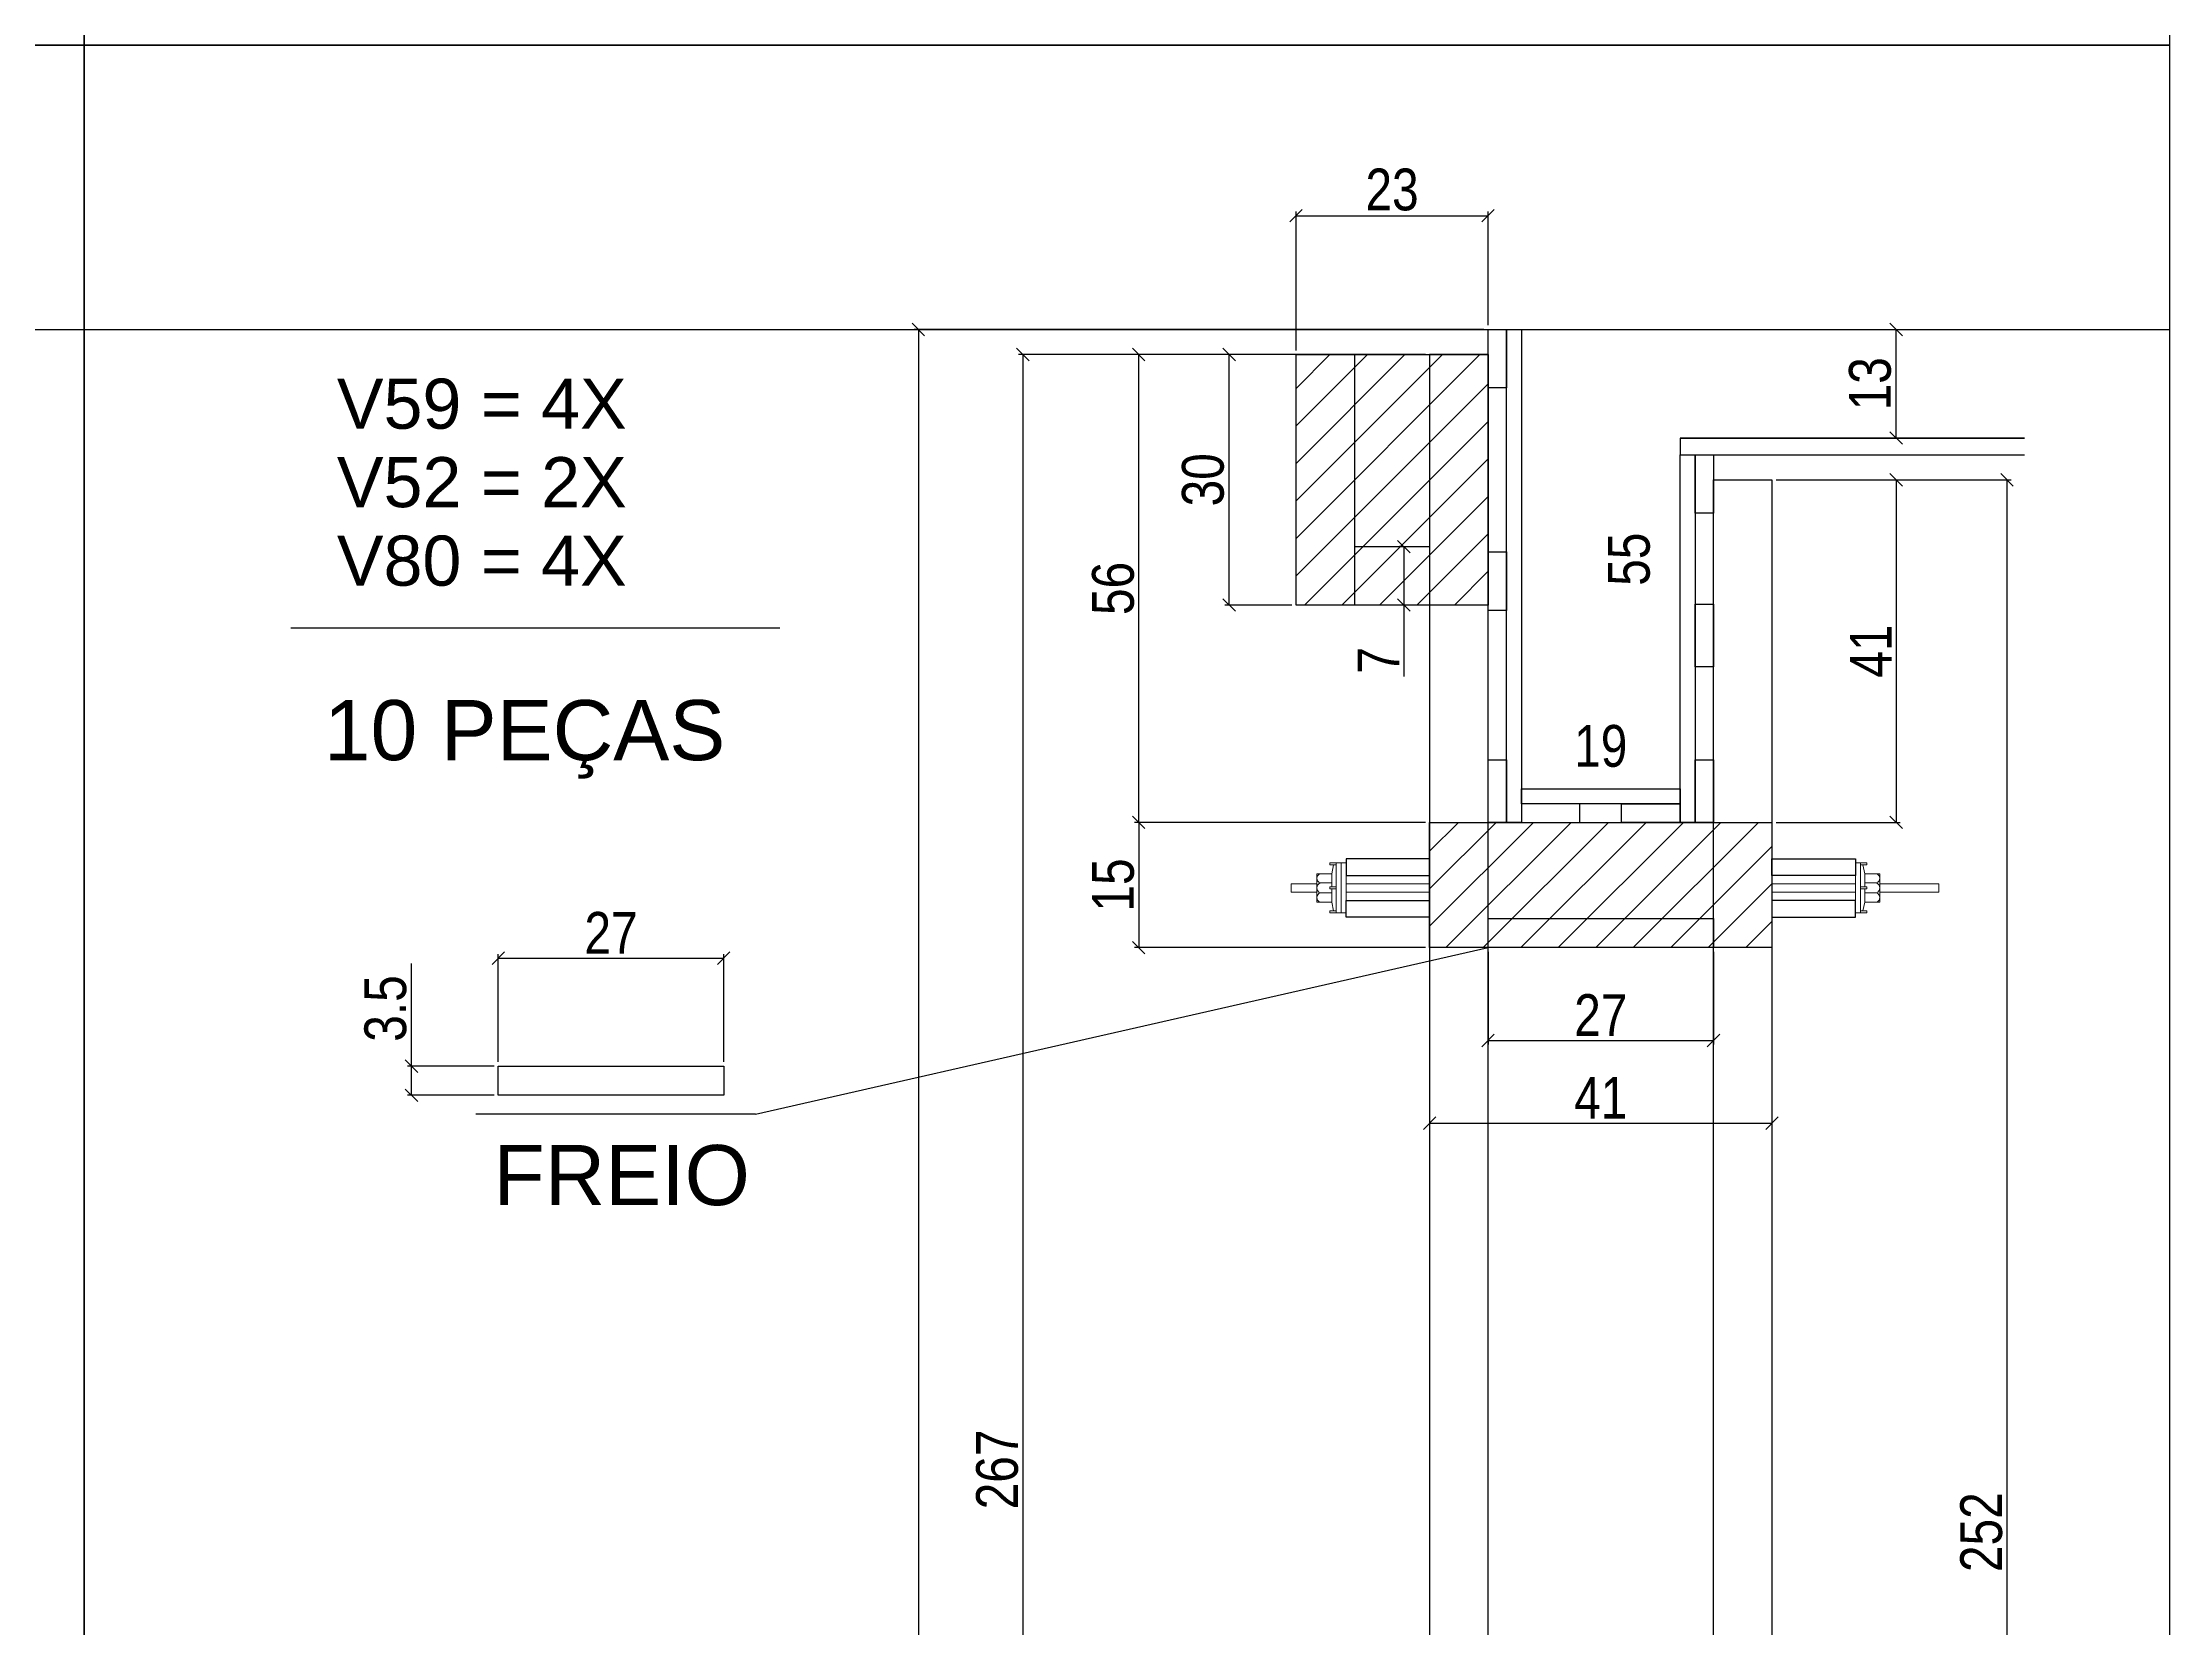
# Model space of a CAD drawing. Header units: millimetres. Extents: x 4248 to 7961, y 1155 to 5765.
# Drawn here: x 7235 to 7744, y 3082 to 3461 of the extents above; entities that cross this region are included whole.
import ezdxf

# ---------------------------------------------------------------- set-up
doc = ezdxf.new("R2010")
doc.units = ezdxf.units.MM
for name, color, linetype in [('1', 1, 'Continuous'), ('COTA', 241, 'Continuous'), ('GARFOS OK', 3, 'Continuous'), ('Hachura', 253, 'Continuous'), ('Painéis', 200, 'Continuous'), ('Resinado', 41, 'Continuous'), ('SARR_3.5x7', 81, 'Continuous'), ('SARR_7x7', 40, 'Continuous'), ('TIRAS REESCORAMENTO', 252, 'Continuous'), ('VIGAS', 3, 'Continuous')]:
    doc.layers.add(name, color=color, linetype=linetype)
doc.layers.add('BARRA_ANCORAGEM', color=1, linetype='Continuous', lineweight=15)
doc.styles.add('COTA TECNICA 2X', font='techl___.ttf', dxfattribs={"height": 10})
doc.styles.add('R80-50', font='arial.ttf', dxfattribs={"height": 10})
doc.dimstyles.new('SECAO', dxfattribs={"dimscale": 0.333333, "dimtxt": 5, "dimasz": 9, "dimexe": 3, "dimexo": 3, "dimgap": 3, "dimtad": 1, "dimdec": 1, "dimlfac": 0.5, "dimzin": 12, "dimdsep": 46, "dimtxsty": 'COTA TECNICA 2X', "dimblk1": 'OBLIQUE', "dimblk2": 'OBLIQUE', "dimsah": 1, "dimcen": 0.9, "dimclrd": 4, "dimclre": 4, "dimclrt": 240, "dimadec": 1, "dimazin": 3, "dimtfac": 1, "dimtdec": 1, "dimtmove": 0, "dimatfit": 3, "dimfxl": 1, "dimtolj": 1, "dimtzin": 12, "dimarcsym": 0})

# ---------------------------------------------------------------- blocks, each defined once
blk = doc.blocks.new('_Oblique')
at = {"layer": '1', "color": 0, "lineweight": -2}
blk.add_line((-0.5, -0.5), (0.5, 0.5), dxfattribs=at)
blk = doc.blocks.new('*D180')
at = {"layer": 'COTA', "color": 4, "lineweight": -2, "transparency": 16777216}
for p, q in [((7565.82, 3386.57), (7468.36, 3386.57)), ((7469.36, 3386.57), (7469.36, 2852.48)), ((7565.82, 2852.48), (7468.36, 2852.48))]:
    blk.add_line(p, q, dxfattribs=at)
at = {"layer": 'Defpoints', "color": 0, "transparency": 16777216}
for p in [(7566.82, 3386.57), (7469.36, 2852.48), (7566.82, 2852.48)]:
    blk.add_point(p, dxfattribs=at)
at = {"layer": 'COTA', "color": 4, "lineweight": -2, "transparency": 16777216, "xscale": 3, "yscale": 3, "zscale": 3}
for p, rotation in [((7469.36, 3386.57), 90), ((7469.36, 2852.48), 270)]:
    blk.add_blockref('_Oblique', p, dxfattribs=dict(at, rotation=rotation))
at = {"layer": 'COTA', "color": 240, "transparency": 16777216, "insert": (7463.26, 3119.53), "char_height": 10, "attachment_point": 5, "rotation": 90, "style": 'COTA TECNICA 2X'}
blk.add_mtext('\\A1;267', dxfattribs=at)
blk = doc.blocks.new('*D186')
at = {"layer": 'COTA', "color": 4, "lineweight": -2, "transparency": 16777216}
for p, q in [((7565.82, 3386.57), (7496.14, 3386.57)), ((7497.14, 3274.52), (7497.14, 3386.57)), ((7565.82, 3274.52), (7496.14, 3274.52))]:
    blk.add_line(p, q, dxfattribs=at)
at = {"layer": 'Defpoints', "color": 0, "transparency": 16777216}
for p in [(7497.14, 3386.57), (7566.82, 3386.57), (7566.82, 3274.52)]:
    blk.add_point(p, dxfattribs=at)
at = {"layer": 'COTA', "color": 4, "lineweight": -2, "transparency": 16777216, "xscale": 3, "yscale": 3, "zscale": 3}
for p, rotation in [((7497.14, 3386.57), 90), ((7497.14, 3274.52), 270)]:
    blk.add_blockref('_Oblique', p, dxfattribs=dict(at, rotation=rotation))
at = {"layer": 'COTA', "color": 240, "transparency": 16777216, "insert": (7491.03, 3330.55), "char_height": 10, "attachment_point": 5, "rotation": 90, "style": 'COTA TECNICA 2X'}
blk.add_mtext('\\A1;56', dxfattribs=at)
blk = doc.blocks.new('*D187')
at = {"layer": 'COTA', "color": 4, "lineweight": -2, "transparency": 16777216}
for p, q in [((7649.82, 3356.55), (7679.57, 3356.55)), ((7678.57, 3356.55), (7678.57, 3274.52)), ((7649.82, 3274.52), (7679.57, 3274.52))]:
    blk.add_line(p, q, dxfattribs=at)
at = {"layer": 'Defpoints', "color": 0, "transparency": 16777216}
for p in [(7648.82, 3356.55), (7648.82, 3274.52), (7678.57, 3274.52)]:
    blk.add_point(p, dxfattribs=at)
at = {"layer": 'COTA', "color": 4, "lineweight": -2, "transparency": 16777216, "xscale": 3, "yscale": 3, "zscale": 3}
for p, rotation in [((7678.57, 3356.55), 90), ((7678.57, 3274.52), 270)]:
    blk.add_blockref('_Oblique', p, dxfattribs=dict(at, rotation=rotation))
at = {"layer": 'COTA', "color": 240, "transparency": 16777216, "insert": (7672.5, 3315.54), "char_height": 10, "attachment_point": 5, "rotation": 90, "style": 'COTA TECNICA 2X'}
blk.add_mtext('\\A1;41', dxfattribs=at)
blk = doc.blocks.new('*D188')
at = {"layer": 'COTA', "color": 4, "lineweight": -2, "transparency": 16777216}
for p, q in [((7579.82, 3392.57), (7443.36, 3392.57)), ((7444.36, 3392.57), (7444.36, 2746.48)), ((7565.82, 2746.48), (7443.36, 2746.48))]:
    blk.add_line(p, q, dxfattribs=at)
at = {"layer": 'Defpoints', "color": 0, "transparency": 16777216}
for p in [(7580.82, 3392.57), (7444.36, 2746.48), (7566.82, 2746.48)]:
    blk.add_point(p, dxfattribs=at)
at = {"layer": 'COTA', "color": 4, "lineweight": -2, "transparency": 16777216, "xscale": 3, "yscale": 3, "zscale": 3}
for p, rotation in [((7444.36, 3392.57), 90), ((7444.36, 2746.48), 270)]:
    blk.add_blockref('_Oblique', p, dxfattribs=dict(at, rotation=rotation))
at = {"layer": 'COTA', "color": 240, "transparency": 16777216, "insert": (7438.14, 3069.53), "char_height": 10, "attachment_point": 5, "rotation": 90, "style": 'COTA TECNICA 2X'}
blk.add_mtext('\\A1;323', dxfattribs=at)
blk = doc.blocks.new('*D190')
at = {"layer": 'Defpoints', "color": 0, "transparency": 16777216}
for p in [(7613.86, 3392.57), (7620.71, 3392.57), (7613.86, 3282.52)]:
    blk.add_point(p, dxfattribs=at)
at = {"layer": 'COTA', "color": 240, "transparency": 16777216, "insert": (7614.6, 3337.55), "char_height": 10, "attachment_point": 5, "rotation": 90, "style": 'COTA TECNICA 2X'}
blk.add_mtext('\\A1;55', dxfattribs=at)
blk = doc.blocks.new('*D191')
at = {"layer": 'Defpoints', "color": 0, "transparency": 16777216}
for p in [(7588.82, 3286.68), (7626.82, 3286.68), (7626.82, 3286.68)]:
    blk.add_point(p, dxfattribs=at)
at = {"layer": 'COTA', "color": 240, "transparency": 16777216, "insert": (7607.82, 3292.77), "char_height": 10, "attachment_point": 5, "style": 'COTA TECNICA 2X'}
blk.add_mtext('\\A1;19', dxfattribs=at)
blk = doc.blocks.new('*D193')
at = {"layer": 'COTA', "color": 4, "lineweight": -2, "transparency": 16777216}
for p, q in [((7676.42, 3392.57), (7679.57, 3392.57)), ((7678.57, 3366.57), (7678.57, 3392.57)), ((7676.42, 3366.57), (7679.57, 3366.57))]:
    blk.add_line(p, q, dxfattribs=at)
at = {"layer": 'Defpoints', "color": 0, "transparency": 16777216}
for p in [(7675.42, 3392.57), (7678.57, 3392.57), (7675.42, 3366.57)]:
    blk.add_point(p, dxfattribs=at)
at = {"layer": 'COTA', "color": 4, "lineweight": -2, "transparency": 16777216, "xscale": 3, "yscale": 3, "zscale": 3}
for p, rotation in [((7678.57, 3392.57), 90), ((7678.57, 3366.57), 270)]:
    blk.add_blockref('_Oblique', p, dxfattribs=dict(at, rotation=rotation))
at = {"layer": 'COTA', "color": 240, "transparency": 16777216, "insert": (7672.35, 3379.57), "char_height": 10, "attachment_point": 5, "rotation": 90, "style": 'COTA TECNICA 2X'}
blk.add_mtext('\\A1;13', dxfattribs=at)
blk = doc.blocks.new('*D194')
at = {"layer": 'COTA', "color": 4, "lineweight": -2, "transparency": 16777216}
for p, q in [((7650.82, 3356.55), (7706.11, 3356.55)), ((7705.11, 3356.55), (7705.11, 2852.48)), ((7650.82, 2852.48), (7706.11, 2852.48))]:
    blk.add_line(p, q, dxfattribs=at)
at = {"layer": 'Defpoints', "color": 0, "transparency": 16777216}
for p in [(7649.82, 3356.55), (7649.82, 2852.48), (7705.11, 2852.48)]:
    blk.add_point(p, dxfattribs=at)
at = {"layer": 'COTA', "color": 4, "lineweight": -2, "transparency": 16777216, "xscale": 3, "yscale": 3, "zscale": 3}
for p, rotation in [((7705.11, 3356.55), 90), ((7705.11, 2852.48), 270)]:
    blk.add_blockref('_Oblique', p, dxfattribs=dict(at, rotation=rotation))
at = {"layer": 'COTA', "color": 240, "transparency": 16777216, "insert": (7699, 3104.51), "char_height": 10, "attachment_point": 5, "rotation": 90, "style": 'COTA TECNICA 2X'}
blk.add_mtext('\\A1;252', dxfattribs=at)
blk = doc.blocks.new('A$C51C4441F')
at = {"layer": 'BARRA_ANCORAGEM'}
for p, q in [((-2.25, 3.4), (-1.79, 5.5)), ((-2.25, 3.4), (-5.81, 3.39)), ((-5.81, 3.39), (-5.81, -3.39)), ((-2.25, 1.2), (-5.02, 1.2)), ((-2.25, 3.4), (-2.25, 3.4)), ((-2.25, 3.4), (-2.25, 0.25)), ((-2.25, -3.4), (-5.81, -3.39)), ((-2.25, -1.2), (-5.02, -1.2)), ((-2.25, -0.25), (-2.25, -3.4)), ((-2.25, -3.4), (-1.79, -5.5))]:
    blk.add_line(p, q, dxfattribs=at)
for points in [[(-2.7, 6), (-1.2, 6), (-1.2, 5.5), (-2.7, 5.5)], [(-1.2, -6), (0, -6), (0, 6), (-1.2, 6)], [(-2.7, 0.25), (-1.2, 0.25), (-1.2, -0.25), (-2.7, -0.25)], [(-2.7, -6), (-1.2, -6), (-1.2, -5.5), (-2.7, -5.5)]]:
    blk.add_lwpolyline(points, close=True, dxfattribs=at)
for centre, radius, start, end in [((-4.66, 2.3), 1.15, 107.7845, 252.2718), ((-4.52, 0), 1.3, 112.648, 247.4083), ((-4.66, -2.3), 1.15, 107.7845, 252.2718)]:
    blk.add_arc(centre, radius, start, end, dxfattribs=at)
blk = doc.blocks.new('*D196')
at = {"layer": 'COTA', "color": 4, "lineweight": -2, "transparency": 16777216}
for p, q in [((7322.95, 3216.14), (7322.95, 3240.74)), ((7342.73, 3216.14), (7321.95, 3216.14)), ((7322.95, 3209.14), (7322.95, 3216.14)), ((7342.73, 3209.14), (7321.95, 3209.14))]:
    blk.add_line(p, q, dxfattribs=at)
at = {"layer": 'Defpoints', "color": 0, "transparency": 16777216}
for p in [(7322.95, 3216.14), (7343.73, 3216.14), (7343.73, 3209.14)]:
    blk.add_point(p, dxfattribs=at)
at = {"layer": 'COTA', "color": 4, "lineweight": -2, "transparency": 16777216, "xscale": 3, "yscale": 3, "zscale": 3}
for p, rotation in [((7322.95, 3216.14), 90), ((7322.95, 3209.14), 270)]:
    blk.add_blockref('_Oblique', p, dxfattribs=dict(at, rotation=rotation))
at = {"layer": 'COTA', "color": 240, "transparency": 16777216, "insert": (7316.73, 3229.94), "char_height": 10, "attachment_point": 5, "rotation": 90, "style": 'COTA TECNICA 2X'}
blk.add_mtext('\\A1;3.5', dxfattribs=at)
blk = doc.blocks.new('*D443')
at = {"layer": 'COTA', "color": 4, "lineweight": -2, "transparency": 16777216}
for p, q in [((7343.73, 3217.14), (7343.73, 3242.97)), ((7343.73, 3241.97), (7397.73, 3241.97)), ((7397.73, 3217.14), (7397.73, 3242.97))]:
    blk.add_line(p, q, dxfattribs=at)
at = {"layer": 'Defpoints', "color": 0, "transparency": 16777216}
for p in [(7397.73, 3241.97), (7343.73, 3216.14), (7397.73, 3216.14)]:
    blk.add_point(p, dxfattribs=at)
at = {"layer": 'COTA', "color": 4, "lineweight": -2, "transparency": 16777216, "xscale": 3, "yscale": 3, "zscale": 3, "rotation": 180}
blk.add_blockref('_Oblique', (7343.73, 3241.97), dxfattribs=at)
at = {"layer": 'COTA', "color": 4, "lineweight": -2, "transparency": 16777216, "xscale": 3, "yscale": 3, "zscale": 3}
blk.add_blockref('_Oblique', (7397.73, 3241.97), dxfattribs=at)
at = {"layer": 'COTA', "color": 240, "transparency": 16777216, "insert": (7370.73, 3248.05), "char_height": 10, "attachment_point": 5, "style": 'COTA TECNICA 2X'}
blk.add_mtext('\\A1;27', dxfattribs=at)
blk = doc.blocks.new('*D461')
at = {"layer": 'COTA', "color": 4, "lineweight": -2, "transparency": 16777216}
for p, q in [((7565.82, 3274.52), (7496.14, 3274.52)), ((7497.14, 3274.52), (7497.14, 3244.52)), ((7565.82, 3244.52), (7496.14, 3244.52))]:
    blk.add_line(p, q, dxfattribs=at)
at = {"layer": 'Defpoints', "color": 0, "transparency": 16777216}
for p in [(7566.82, 3274.52), (7497.14, 3244.52), (7566.82, 3244.52)]:
    blk.add_point(p, dxfattribs=at)
at = {"layer": 'COTA', "color": 4, "lineweight": -2, "transparency": 16777216, "xscale": 3, "yscale": 3, "zscale": 3}
for p, rotation in [((7497.14, 3274.52), 90), ((7497.14, 3244.52), 270)]:
    blk.add_blockref('_Oblique', p, dxfattribs=dict(at, rotation=rotation))
at = {"layer": 'COTA', "color": 240, "transparency": 16777216, "insert": (7491.03, 3259.52), "char_height": 10, "attachment_point": 5, "rotation": 90, "style": 'COTA TECNICA 2X'}
blk.add_mtext('\\A1;15', dxfattribs=at)
blk = doc.blocks.new('*D462')
at = {"layer": 'COTA', "color": 4, "lineweight": -2, "transparency": 16777216}
for p, q in [((7580.82, 3243.52), (7580.82, 3221.28)), ((7634.82, 3243.52), (7634.82, 3221.28)), ((7580.82, 3222.28), (7634.82, 3222.28))]:
    blk.add_line(p, q, dxfattribs=at)
at = {"layer": 'Defpoints', "color": 0, "transparency": 16777216}
for p in [(7580.82, 3244.52), (7634.82, 3244.52), (7634.82, 3222.28)]:
    blk.add_point(p, dxfattribs=at)
at = {"layer": 'COTA', "color": 4, "lineweight": -2, "transparency": 16777216, "xscale": 3, "yscale": 3, "zscale": 3, "rotation": 180}
blk.add_blockref('_Oblique', (7580.82, 3222.28), dxfattribs=at)
at = {"layer": 'COTA', "color": 4, "lineweight": -2, "transparency": 16777216, "xscale": 3, "yscale": 3, "zscale": 3}
blk.add_blockref('_Oblique', (7634.82, 3222.28), dxfattribs=at)
at = {"layer": 'COTA', "color": 240, "transparency": 16777216, "insert": (7607.82, 3228.36), "char_height": 10, "attachment_point": 5, "style": 'COTA TECNICA 2X'}
blk.add_mtext('\\A1;27', dxfattribs=at)
blk = doc.blocks.new('*D463')
at = {"layer": 'COTA', "color": 4, "lineweight": -2, "transparency": 16777216}
for p, q in [((7566.82, 3243.52), (7566.82, 3201.49)), ((7648.82, 3243.52), (7648.82, 3201.49)), ((7566.82, 3202.49), (7648.82, 3202.49))]:
    blk.add_line(p, q, dxfattribs=at)
at = {"layer": 'Defpoints', "color": 0, "transparency": 16777216}
for p in [(7566.82, 3244.52), (7648.82, 3244.52), (7648.82, 3202.49)]:
    blk.add_point(p, dxfattribs=at)
at = {"layer": 'COTA', "color": 4, "lineweight": -2, "transparency": 16777216, "xscale": 3, "yscale": 3, "zscale": 3, "rotation": 180}
blk.add_blockref('_Oblique', (7566.82, 3202.49), dxfattribs=at)
at = {"layer": 'COTA', "color": 4, "lineweight": -2, "transparency": 16777216, "xscale": 3, "yscale": 3, "zscale": 3}
blk.add_blockref('_Oblique', (7648.82, 3202.49), dxfattribs=at)
at = {"layer": 'COTA', "color": 240, "transparency": 16777216, "insert": (7607.82, 3208.56), "char_height": 10, "attachment_point": 5, "style": 'COTA TECNICA 2X'}
blk.add_mtext('\\A1;41', dxfattribs=at)
blk = doc.blocks.new('*D267')
at = {"layer": 'COTA', "color": 4, "lineweight": -2, "transparency": 16777216}
for p, q in [((7533.82, 3386.57), (7517.78, 3386.57)), ((7518.78, 3326.57), (7518.78, 3386.57)), ((7533.82, 3326.57), (7517.78, 3326.57))]:
    blk.add_line(p, q, dxfattribs=at)
at = {"layer": 'Defpoints', "color": 0, "transparency": 16777216}
for p in [(7518.78, 3386.57), (7534.82, 3386.57), (7534.82, 3326.57)]:
    blk.add_point(p, dxfattribs=at)
at = {"layer": 'COTA', "color": 4, "lineweight": -2, "transparency": 16777216, "xscale": 3, "yscale": 3, "zscale": 3}
for p, rotation in [((7518.78, 3386.57), 90), ((7518.78, 3326.57), 270)]:
    blk.add_blockref('_Oblique', p, dxfattribs=dict(at, rotation=rotation))
at = {"layer": 'COTA', "color": 240, "transparency": 16777216, "insert": (7512.56, 3356.57), "char_height": 10, "attachment_point": 5, "rotation": 90, "style": 'COTA TECNICA 2X'}
blk.add_mtext('\\A1;30', dxfattribs=at)
blk = doc.blocks.new('*D268')
at = {"layer": 'COTA', "color": 4, "lineweight": -2, "transparency": 16777216}
for p, q in [((7534.82, 3387.57), (7534.82, 3420.82)), ((7534.82, 3419.82), (7580.82, 3419.82)), ((7580.82, 3393.57), (7580.82, 3420.82))]:
    blk.add_line(p, q, dxfattribs=at)
at = {"layer": 'Defpoints', "color": 0, "transparency": 16777216}
for p in [(7580.82, 3419.82), (7580.82, 3392.57), (7534.82, 3386.57)]:
    blk.add_point(p, dxfattribs=at)
at = {"layer": 'COTA', "color": 4, "lineweight": -2, "transparency": 16777216, "xscale": 3, "yscale": 3, "zscale": 3, "rotation": 180}
blk.add_blockref('_Oblique', (7534.82, 3419.82), dxfattribs=at)
at = {"layer": 'COTA', "color": 4, "lineweight": -2, "transparency": 16777216, "xscale": 3, "yscale": 3, "zscale": 3}
blk.add_blockref('_Oblique', (7580.82, 3419.82), dxfattribs=at)
at = {"layer": 'COTA', "color": 240, "transparency": 16777216, "insert": (7557.82, 3426.04), "char_height": 10, "attachment_point": 5, "style": 'COTA TECNICA 2X'}
blk.add_mtext('\\A1;23', dxfattribs=at)
blk = doc.blocks.new('*D269')
at = {"layer": 'COTA', "color": 4, "lineweight": -2, "transparency": 16777216}
for p, q in [((7560.19, 3340.57), (7559.63, 3340.57)), ((7560.63, 3340.57), (7560.63, 3326.57)), ((7560.19, 3326.57), (7559.63, 3326.57)), ((7560.63, 3326.57), (7560.63, 3309.46))]:
    blk.add_line(p, q, dxfattribs=at)
at = {"layer": 'Defpoints', "color": 0, "transparency": 16777216}
for p in [(7561.19, 3340.57), (7560.63, 3326.57), (7561.19, 3326.57)]:
    blk.add_point(p, dxfattribs=at)
at = {"layer": 'COTA', "color": 4, "lineweight": -2, "transparency": 16777216, "xscale": 3, "yscale": 3, "zscale": 3}
for p, rotation in [((7560.63, 3340.57), 90), ((7560.63, 3326.57), 270)]:
    blk.add_blockref('_Oblique', p, dxfattribs=dict(at, rotation=rotation))
at = {"layer": 'COTA', "color": 240, "transparency": 16777216, "insert": (7554.55, 3313.33), "char_height": 10, "attachment_point": 5, "rotation": 90, "style": 'COTA TECNICA 2X'}
blk.add_mtext('\\A1;7', dxfattribs=at)

msp = doc.modelspace()

# ---------------------------------------------------------------- hatches: boundary and pattern name
at = {"layer": 'COTA'}
h = msp.add_hatch(dxfattribs=at)
h.set_pattern_fill('ANSI31', color=256, scale=2, style=0)
h.set_pattern_definition([(45, (-12200.689, -1737.201), (-4.490128, 4.490128), [])])
h.paths.add_polyline_path([(7580.82, 3326.57), (7534.82, 3326.57), (7534.82, 3386.57), (7580.82, 3386.57)])
h = msp.add_hatch(dxfattribs=at)
h.set_pattern_fill('ANSI31', color=256, scale=2, style=0)
h.set_pattern_definition([(45, (-17048.132, -210022.545), (-4.49012806, 4.49012806), [])])
h.paths.add_polyline_path([(7648.82, 3244.52), (7648.82, 3274.52), (7566.82, 3274.52), (7566.82, 3244.52)])

# ---------------------------------------------------------------- linework, layer by layer
at = {"linetype": 'Continuous'}
msp.add_line((7548.82, 3340.57), (7566.82, 3340.57), dxfattribs=at)
at = {"layer": 'BARRA_ANCORAGEM'}
for points in [[(7545.62, 3264.82), (7546.82, 3264.82), (7546.82, 3252.82), (7545.62, 3252.82)], [(7670.02, 3264.82), (7668.82, 3264.82), (7668.82, 3252.82), (7670.02, 3252.82)], [(7533.62, 3257.82), (7539.8, 3257.82), (7539.8, 3259.82), (7533.62, 3259.82)], [(7546.82, 3257.82), (7566.82, 3257.82), (7566.82, 3259.82), (7546.82, 3259.82)], [(7668.82, 3257.82), (7648.82, 3257.82), (7648.82, 3259.82), (7668.82, 3259.82)], [(7674.63, 3257.82), (7688.82, 3257.82), (7688.82, 3259.82), (7674.63, 3259.82)]]:
    msp.add_lwpolyline(points, close=True, dxfattribs=at)
at = {"layer": 'COTA', "color": 1}
msp.add_line((4247.57, 3392.57), (7744.04, 3392.57), dxfattribs=at)
at = {"layer": 'GARFOS OK', "color": 3}
for q in [(7580.82, 3244.52), (7338.32, 3204.6)]:
    msp.add_line((7405.34, 3204.6), q, dxfattribs=at)
at = {"layer": 'Hachura', "color": 7}
msp.add_line((7294.02, 3321.1), (7411.17, 3321.1), dxfattribs=at)
at = {"layer": 'Painéis'}
for points in [[(7580.82, 3326.57), (7534.82, 3326.57), (7534.82, 3386.57), (7580.82, 3386.57)], [(7648.82, 3244.52), (7566.82, 3244.52), (7566.82, 3274.52), (7648.82, 3274.52)]]:
    msp.add_lwpolyline(points, close=True, dxfattribs=at)
at = {"layer": 'Resinado'}
msp.add_line((7626.82, 3366.57), (7709.3, 3366.57), dxfattribs=at)
at = {"layer": 'SARR_3.5x7', "linetype": 'Continuous'}
msp.add_lwpolyline([(7343.73, 3216.14), (7397.73, 3216.14), (7397.73, 3209.14), (7343.73, 3209.14)], close=True, dxfattribs=at)
at = {"layer": 'SARR_7x7', "linetype": 'Continuous'}
msp.add_line((7548.82, 3386.57), (7548.82, 3326.57), dxfattribs=at)
for points in [[(7566.82, 2852.48), (7580.82, 2852.48), (7580.82, 3386.57), (7566.82, 3386.57)], [(7648.82, 2852.48), (7634.82, 2852.48), (7634.82, 3356.55), (7648.82, 3356.55)], [(7580.82, 3251.52), (7634.82, 3251.52), (7634.82, 3244.52), (7580.82, 3244.52)]]:
    msp.add_lwpolyline(points, close=True, dxfattribs=at)
at = {"layer": 'TIRAS REESCORAMENTO', "linetype": 'ByBlock'}
for p, q in [((7588.82, 3392.57), (7709.78, 3392.57)), ((7626.82, 3362.57), (7709.3, 3362.57))]:
    msp.add_line(p, q, dxfattribs=at)
for points in [[(7580.82, 3392.57), (7585.22, 3392.57), (7585.22, 3378.57), (7580.82, 3378.57)], [(7630.42, 3362.57), (7634.82, 3362.57), (7634.82, 3348.57), (7630.42, 3348.57)], [(7580.82, 3339.28), (7585.22, 3339.28), (7585.22, 3325.28), (7580.82, 3325.28)], [(7630.42, 3326.78), (7634.82, 3326.78), (7634.82, 3311.78), (7630.42, 3311.78)], [(7580.82, 3289.52), (7585.22, 3289.52), (7585.22, 3274.52), (7580.82, 3274.52)], [(7630.42, 3289.52), (7634.82, 3289.52), (7634.82, 3274.52), (7630.42, 3274.52)], [(7626.82, 3278.92), (7588.82, 3278.92), (7588.82, 3282.52), (7626.82, 3282.52)], [(7602.82, 3274.52), (7602.82, 3278.92), (7588.82, 3278.92), (7588.82, 3274.52)], [(7612.78, 3274.52), (7612.78, 3278.92), (7626.82, 3278.92), (7626.82, 3274.52)], [(7546.82, 3261.82), (7566.82, 3261.82), (7566.82, 3265.82), (7546.82, 3265.82)], [(7668.82, 3261.82), (7648.82, 3261.82), (7648.82, 3265.82), (7668.82, 3265.82)], [(7546.82, 3255.82), (7566.82, 3255.82), (7566.82, 3251.82), (7546.82, 3251.82)], [(7668.82, 3255.82), (7648.82, 3255.82), (7648.82, 3251.82), (7668.82, 3251.82)]]:
    msp.add_lwpolyline(points, close=True, dxfattribs=at)
for points in [[(7588.82, 3274.52), (7585.22, 3274.52), (7585.22, 3392.57), (7588.82, 3392.57), (7588.82, 3274.52)], [(7709.3, 3366.57), (7626.82, 3366.57), (7626.82, 3362.57), (7709.3, 3362.57)], [(7630.42, 3274.52), (7626.82, 3274.52), (7626.82, 3362.57), (7630.42, 3362.57), (7630.42, 3274.52)]]:
    msp.add_lwpolyline(points, dxfattribs=at)
at = {"layer": 'VIGAS'}
for points in [[(7244.55, 3460.65), (6745.05, 3460.65), (6745.05, 4268.95), (7244.55, 4268.95)], [(7744.04, 3460.65), (7244.55, 3460.65), (7244.55, 4268.95), (7744.04, 4268.95)], [(7244.55, 2692.22), (6745.05, 2692.22), (6745.05, 3460.65), (7244.55, 3460.65)], [(7744.04, 2692.22), (7244.55, 2692.22), (7244.55, 3460.65), (7744.04, 3460.65)]]:
    msp.add_lwpolyline(points, close=True, dxfattribs=at)

# ---------------------------------------------------------------- block references
at = {"layer": 'BARRA_ANCORAGEM', "xscale": -1, "rotation": 180}
msp.add_blockref('A$C51C4441F', (7545.62, 3258.82), dxfattribs=at)
at = {"layer": 'BARRA_ANCORAGEM', "xscale": -1}
msp.add_blockref('A$C51C4441F', (7668.82, 3258.82), dxfattribs=at)

# ---------------------------------------------------------------- texts
at = {"layer": 'VIGAS', "color": 7, "style": 'R80-50'}
for s, p in [('V59 = 4X', (7305.06, 3368.8)), ('V52 = 2X', (7305.06, 3350.01)), ('V80 = 4X', (7305.06, 3331.21))]:
    msp.add_text(s, height=12, dxfattribs=at).set_placement(p)
at = {"layer": 'VIGAS', "color": 7, "char_height": 14.4, "attachment_point": 1, "style": 'R80-50'}
for s, insert in [('10 PEÇAS', (7301.95, 3303.81)), ('FREIO', (7342.54, 3197.23))]:
    msp.add_mtext_dynamic_manual_height_columns(s, width=162.221, gutter_width=50, heights=[0], dxfattribs=dict(at, insert=insert))

# ---------------------------------------------------------------- dimensions: what is measured, and where the dimension line sits
at = {"layer": 'COTA', "color": 3}
for base, p1, p2, picture, middle in [((7580.82, 3419.82), (7534.82, 3386.57), (7580.82, 3392.57), '*D268', (7557.82, 3426.04)), ((7397.73, 3241.97), (7343.73, 3216.14), (7397.73, 3216.14), '*D443', (7370.73, 3248.05)), ((7648.82, 3202.49), (7566.82, 3244.52), (7648.82, 3244.52), '*D463', (7607.82, 3208.56)), ((7634.82, 3222.28), (7580.82, 3244.52), (7634.82, 3244.52), '*D462', (7607.82, 3228.36))]:
    dim = msp.add_linear_dim(base=base, p1=p1, p2=p2, dimstyle='SECAO', dxfattribs=at)
    dim.commit()
    dim.dimension.update_dxf_attribs({"geometry": picture, "text_midpoint": middle})
for base, p1, p2, picture, middle in [((7444.36, 2746.48), (7580.82, 3392.57), (7566.82, 2746.48), '*D188', (7438.14, 3069.53)), ((7678.57, 3392.57), (7675.42, 3366.57), (7675.42, 3392.57), '*D193', (7672.35, 3379.57)), ((7469.36, 2852.48), (7566.82, 3386.57), (7566.82, 2852.48), '*D180', (7463.26, 3119.53)), ((7497.14, 3386.57), (7566.82, 3274.52), (7566.82, 3386.57), '*D186', (7491.03, 3330.55)), ((7518.78, 3386.57), (7534.82, 3326.57), (7534.82, 3386.57), '*D267', (7512.56, 3356.57)), ((7678.57, 3274.52), (7648.82, 3356.55), (7648.82, 3274.52), '*D187', (7672.5, 3315.54)), ((7705.11, 2852.48), (7649.82, 3356.55), (7649.82, 2852.48), '*D194', (7699, 3104.51)), ((7497.14, 3244.52), (7566.82, 3274.52), (7566.82, 3244.52), '*D461', (7491.03, 3259.52)), ((7322.95, 3216.14), (7343.73, 3209.14), (7343.73, 3216.14), '*D196', (7316.73, 3229.94))]:
    dim = msp.add_linear_dim(base=base, p1=p1, p2=p2, angle=90, dimstyle='SECAO', dxfattribs=at)
    dim.commit()
    dim.dimension.update_dxf_attribs({"geometry": picture, "text_midpoint": middle})
dim = msp.add_linear_dim(base=(7620.71, 3392.57), p1=(7613.86, 3282.52), p2=(7613.86, 3392.57), angle=90, dimstyle='SECAO', override={"dimse1": 1, "dimse2": 1, "dimsd1": 1, "dimsd2": 1}, dxfattribs=at)
dim.commit()
dim.dimension.update_dxf_attribs({"geometry": '*D190', "text_midpoint": (7620.71, 3337.55), "dimtype": 160})
dim = msp.add_linear_dim(base=(7560.63, 3326.57), p1=(7561.19, 3340.57), p2=(7561.19, 3326.57), angle=90, dimstyle='SECAO', dxfattribs=at)
dim.commit()
dim.dimension.update_dxf_attribs({"geometry": '*D269', "text_midpoint": (7560.63, 3313.33), "dimtype": 160})
dim = msp.add_linear_dim(base=(7626.82, 3286.68), p1=(7588.82, 3286.68), p2=(7626.82, 3286.68), dimstyle='SECAO', override={"dimse1": 1, "dimse2": 1, "dimsd1": 1, "dimsd2": 1}, dxfattribs=at)
dim.commit()
dim.dimension.update_dxf_attribs({"geometry": '*D191', "text_midpoint": (7607.82, 3292.77)})

doc.saveas('drawing.dxf')
